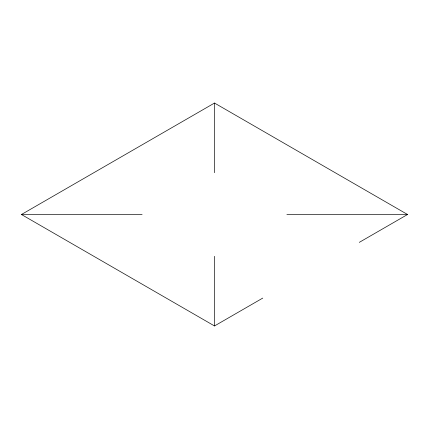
<?xml version="1.0" encoding="UTF-8"?>
<svg xmlns="http://www.w3.org/2000/svg" width="429" height="429" viewBox="0 0 429 429"><rect width="100%" height="100%" fill="white"/><g stroke="black" fill="none" stroke-linecap="round" stroke-linejoin="round"><path stroke-width="0.64" d="M262.762 298.091L214.5 325.954L21.45 214.5L214.5 103.046L407.55 214.5L359.288 242.364M21.45 214.5L142.106 214.5M286.894 214.5L407.55 214.5M214.5 103.046L214.5 172.705M214.5 256.295L214.5 325.954"/></g></svg>
